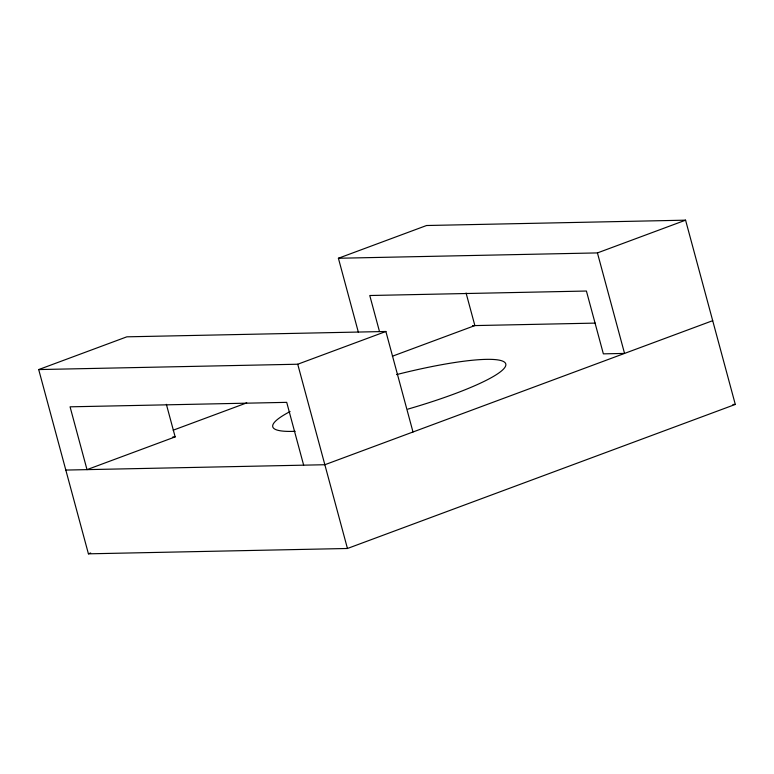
<?xml version="1.0" encoding="UTF-8"?>
<svg xmlns="http://www.w3.org/2000/svg" width="774" height="774" viewBox="0 0 774 774"><rect width="100%" height="100%" fill="white"/><g stroke="black" fill="none" stroke-linecap="round" stroke-linejoin="round"><path stroke-width="1.16" d="M358.352 332.191L338.402 258.255L426.551 225.515L685.58 220.174L735.3 404.434L347.449 548.485L88.42 553.826L38.7 369.566L126.849 336.825L385.878 331.485L412.997 431.989M38.7 369.566L297.729 364.225L385.878 331.485M338.402 258.255L597.431 252.914L685.58 220.174M173.202 430.189L246.732 402.877M166.371 404.328L175.156 436.894L87.007 469.634L70.066 406.824L286.709 402.354L303.65 465.164M392.37 356.224L474.868 325.583L466.074 293.017M712.699 320.678L324.848 464.729L65.819 470.07M88.42 553.826L90.674 552.984M472.508 325.631L595.225 323.106M732.891 404.483L735.3 404.434M172.805 436.942L175.156 436.894M597.431 252.914L624.55 353.418L603.362 353.853L586.411 291.034L369.769 295.513L379.502 331.572M297.729 364.225L347.449 548.485M396.569 374.597A120.667 18.257 -15.1 0 1 505.722 363.799A120.667 18.257 -15.1 0 1 407.888 409.117M295.155 431.302A120.667 18.257 -15.1 0 1 290.076 411.555"/></g></svg>
